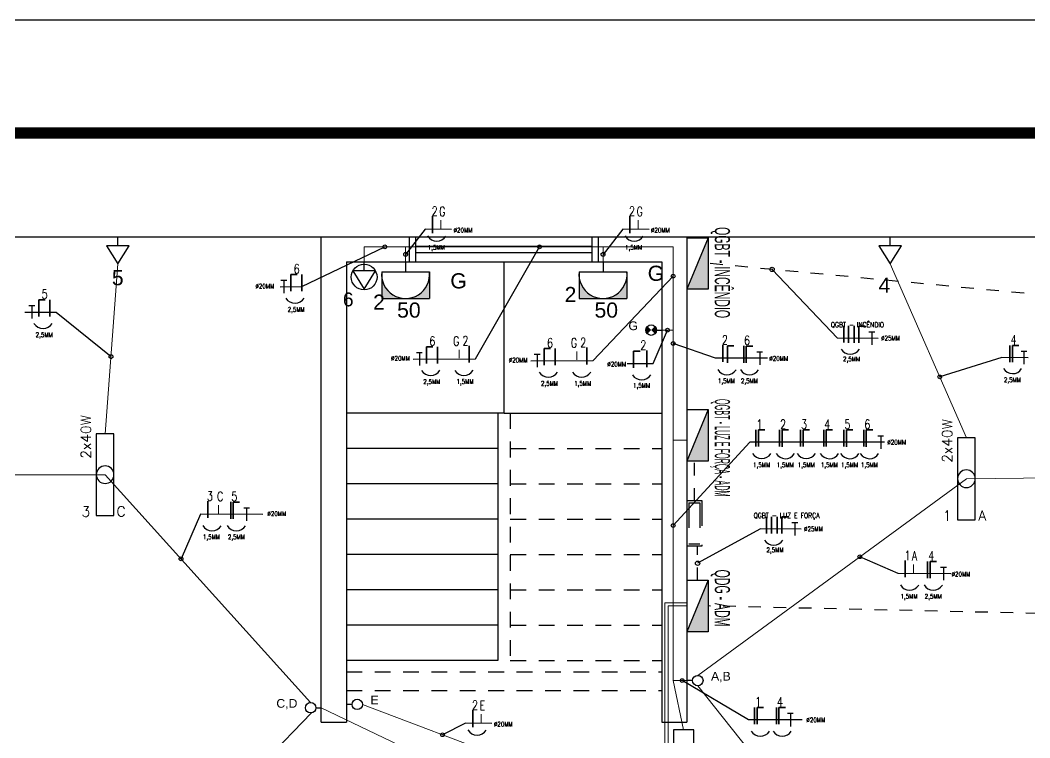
# Model space of a CAD drawing. Header units: metres. Extents: x 2999 to 3164, y 1641 to 1678.
# Drawn here: x 3008.13 to 3016.14, y 1672.48 to 1678.17 of the extents above; entities that cross this region are included whole.
import ezdxf
from ezdxf.enums import TextEntityAlignment as Align

# ---------------------------------------------------------------- set-up
doc = ezdxf.new("R2010")
doc.units = ezdxf.units.M
for name, pattern in [('CONTORNO_QUADRO_T', [0.35, 0.2, -0.15]), ('DASHDOT', [1, 0.5, -0.25, 0, -0.25]), ('HIDDEN', [0.375, 0.25, -0.125]), ('HIDDEN2', [0.1875, 0.125, -0.0625])]:
    doc.linetypes.add(name, pattern=pattern)
for name, color, linetype in [('ARQ-FOLHA', 7, 'Continuous'), ('ELETRODUTO EMBUTIDO LAJE PAREDE', 2, 'Continuous'), ('ELETRODUTO EMBUTIDO PISO', 1, 'HIDDEN'), ('ELETRODUTO LUMINÁRIA', 3, 'Continuous'), ('ELETRODUTO TEXTO', 250, 'Continuous'), ('ILUMINACAO', 1, 'Continuous'), ('PAREDE', 4, 'Continuous'), ('PROJECAO', 1, 'HIDDEN2'), ('QUADROS_E_CAIXAS', 7, 'Continuous'), ('VISTA', 251, 'Continuous')]:
    doc.layers.add(name, color=color, linetype=linetype)
doc.layers.add('ELETRODUTOS', color=5, linetype='Continuous', lineweight=20)
doc.layers.add('REDE ELETRICA', color=7, linetype='Continuous', lineweight=9)
doc.styles.add('GYN_Carimbo_Página', font='arial.ttf', dxfattribs={"height": 0.6})
doc.styles.add('GYN_Dispositivos', font='arial.ttf', dxfattribs={"height": 0.2})
doc.styles.add('ROMAND', font='romand__.ttf', dxfattribs={"width": 0.75})
doc.styles.add('ROMANS', font='ROMANS.shx', dxfattribs={"width": 0.8, "height": 0.1})

# ---------------------------------------------------------------- blocks, each defined once
blk = doc.blocks.new('Quadro terminal.')
blk.add_hatch(color=256).paths.add_polyline_path([(-0.34, 0.212), (0.34, -0.071), (0.34, 0.212)])
at = {"ltscale": 0.05}
for p, q in [((-0.34, -0.071), (-0.34, 0.212)), ((-0.34, 0.212), (0.34, 0.212)), ((-0.34, 0.212), (0.34, -0.071)), ((0.34, 0.212), (0.34, -0.071)), ((-0.34, -0.071), (0.34, -0.071))]:
    blk.add_line(p, q, dxfattribs=at)
at = {"layer": 'REDE ELETRICA', "style": 'GYN_Carimbo_Página'}
blk.add_attdef('CM', text='', height=0.2, rotation=360, dxfattribs=at).set_placement((-0.254, 0.238), align=Align.BOTTOM_LEFT)
blk = doc.blocks.new('Lf1x201')
for p, q in [((-325, 70), (325, 70)), ((-325, -70), (-325, 70)), ((-325, 70), (325, 70)), ((325, 70), (325, -70)), ((325, -70), (-325, -70))]:
    blk.add_line(p, q)
blk.add_circle((0, 0), 70)
at = {"style": 'ROMANS', "flags": 8}
for tag, p in [('009', (293.2, 152.5)), ('001', (-316.6, -149.3))]:
    blk.add_attdef(tag, text='', height=80, dxfattribs=at).set_placement(p, align=Align.MIDDLE_CENTER)
blk.add_attdef('020', text='', height=80, dxfattribs=at).set_placement((256.1, -109.1), align=Align.TOP_LEFT)
blk = doc.blocks.new('*U50')
blk.add_line((0, 0.12), (0, 0))
blk.add_circle((0, 0.24), 0.12)
at = {"layer": 'REDE ELETRICA', "style": 'GYN_Carimbo_Página'}
blk.add_attdef('COMANDO', text='', height=0.2, dxfattribs=at).set_placement((0, 0.542), align=Align.MIDDLE_CENTER)
blk = doc.blocks.new('*U67')
for points in [[(0.198, 0.316, -0.383986), (0.483, 0), (0.483, 0.316)], [(0.198, -0.316), (0.483, -0.316), (0.483, 0, -0.383986)]]:
    blk.add_hatch(color=256).paths.add_polyline_path(points)
for p, q in [((0.132, -0.316), (0.132, 0.316)), ((0.132, 0.316), (0.483, 0.316)), ((0.483, -0.316), (0.483, 0.316)), ((0, 0), (0.132, 0)), ((0.132, -0.316), (0.483, -0.316))]:
    blk.add_line(p, q)
blk.add_arc((0.165, 0), 0.318, 264.0243, 95.9757)
blk = doc.blocks.new('*U68')
for p, q in [((0, 0.36), (-0.15, 0.12)), ((0.15, 0.12), (0, 0.36)), ((-0.15, 0.12), (0.15, 0.12)), ((0, 0.12), (0, 0))]:
    blk.add_line(p, q)
blk.add_circle((0, 0.2), 0.17)
at = {"layer": 'REDE ELETRICA', "style": 'GYN_Carimbo_Página'}
blk.add_attdef('CIRCUITO', text='', height=0.2, dxfattribs=at).set_placement((0, 0.542), align=Align.MIDDLE_CENTER)
blk = doc.blocks.new('*U76')
for points in [[(0.085, 0.325, 0.414214), (-0.085, 0.325), (0, 0.24)], [(0, 0.24), (-0.085, 0.155, 0.414214), (0.085, 0.155)]]:
    blk.add_hatch(color=256).paths.add_polyline_path(points)
blk.add_line((0, 0.12), (0, 0))
blk.add_circle((0, 0.24), 0.12)
at = {"layer": 'REDE ELETRICA', "style": 'GYN_Carimbo_Página'}
blk.add_attdef('COMANDO', text='', height=0.2, dxfattribs=at).set_placement((0, 0.542), align=Align.MIDDLE_CENTER)
blk = doc.blocks.new('*U53')
for p, q in [((0, 0.36), (-0.15, 0.12)), ((0.15, 0.12), (0, 0.36)), ((-0.15, 0.12), (0.15, 0.12)), ((0, 0.12), (0, 0))]:
    blk.add_line(p, q)
at = {"layer": 'REDE ELETRICA', "style": 'GYN_Carimbo_Página'}
blk.add_attdef('CIRCUITO', text='', height=0.2, dxfattribs=at).set_placement((0, 0.542), align=Align.MIDDLE_CENTER)
blk = doc.blocks.new('FOLHA A2')
at = {"layer": 'ARQ-FOLHA'}
blk.add_line((594, 0), (0, 0), dxfattribs=at)
at = {"layer": 'ARQ-FOLHA', "const_width": 1}
blk.add_lwpolyline([(25, -410), (584, -410), (584, -10), (25, -10), (25, -410)], dxfattribs=at)

msp = doc.modelspace()

# ---------------------------------------------------------------- linework, layer by layer
for p, q in [((3007.2928, 1676.4508), (3010.5178, 1676.4508)), ((3013.4178, 1676.4508), (3016.6428, 1676.4508)), ((3011.9678, 1675.0508), (3010.7178, 1675.0508)), ((3011.9178, 1675.0508), (3011.9178, 1673.0908)), ((3011.9678, 1675.0508), (3013.2178, 1675.0508)), ((3011.9178, 1674.7708), (3010.7178, 1674.7708)), ((3011.9178, 1674.4908), (3010.7178, 1674.4908)), ((3011.9178, 1674.2108), (3010.7178, 1674.2108)), ((3011.9178, 1673.9308), (3010.7178, 1673.9308)), ((3011.9178, 1673.6508), (3010.7178, 1673.6508)), ((3011.9178, 1673.3708), (3010.7178, 1673.3708)), ((3011.9178, 1673.0908), (3010.7178, 1673.0908))]:
    msp.add_line(p, q)
at = {"linetype": 'Continuous'}
msp.add_line((3011.9678, 1675.0508), (3011.9678, 1676.2508), dxfattribs=at)
at = {"layer": 'ELETRODUTO EMBUTIDO LAJE PAREDE', "linetype": 'DASHDOT', "ltscale": 0.005}
for p, q in [((3013.4772, 1674.3573), (3013.4772, 1674.671)), ((3013.5024, 1673.7265), (3013.5024, 1673.996))]:
    msp.add_line(p, q, dxfattribs=at)
at = {"layer": 'ELETRODUTO EMBUTIDO PISO', "ltscale": 0.005}
for p, q in [((3019.0776, 1675.7196), (3013.5871, 1676.2386)), ((3017.604, 1673.431), (3013.5871, 1673.5223))]:
    msp.add_line(p, q, dxfattribs=at)
at = {"layer": 'ELETRODUTO LUMINÁRIA'}
msp.add_lwpolyline([(3013.3116, 1672.3798), (3013.4716, 1672.3798), (3013.4716, 1672.5398), (3013.3116, 1672.5398)], close=True, dxfattribs=at)
at = {"layer": 'ELETRODUTO TEXTO', "linetype": 'Continuous', "ltscale": 0.005}
for p, q in [((3011.3435, 1676.5094), (3011.1876, 1676.3105)), ((3012.9086, 1676.5094), (3012.7527, 1676.3105)), ((3010.3651, 1676.0544), (3011.0232, 1676.3701)), ((3011.7404, 1675.482), (3012.2484, 1676.3701)), ((3014.6113, 1675.6463), (3014.0929, 1676.1908)), ((3012.6736, 1675.468), (3013.3092, 1676.1382)), ((3008.4163, 1675.8534), (3008.8518, 1675.4994)), ((3013.1504, 1675.4463), (3013.2635, 1675.7094)), ((3013.6444, 1675.4873), (3013.3092, 1675.6039)), ((3015.9159, 1675.4916), (3015.4226, 1675.3385)), ((3013.9176, 1674.8214), (3013.3092, 1674.1598)), ((3009.562, 1674.2501), (3009.407, 1673.8961)), ((3014.0002, 1674.1336), (3013.5024, 1673.8613)), ((3015.0918, 1673.7793), (3014.7881, 1673.9123)), ((3013.907, 1672.6199), (3013.3799, 1672.9303)), ((3011.6632, 1672.592), (3011.4798, 1672.5008))]:
    msp.add_line(p, q, dxfattribs=at)
at = {"layer": 'ELETRODUTO TEXTO', "linetype": 'Continuous'}
for p, q in [((3011.5524, 1676.5085), (3011.3435, 1676.5094)), ((3013.1174, 1676.5085), (3012.9086, 1676.5094)), ((3010.1929, 1676.0539), (3010.3651, 1676.0544)), ((3008.1697, 1675.8526), (3008.4166, 1675.8534)), ((3014.9353, 1675.6442), (3014.6113, 1675.6463)), ((3011.2468, 1675.4803), (3011.7407, 1675.482)), ((3014.0571, 1675.486), (3013.6441, 1675.4873)), ((3016.1248, 1675.4907), (3015.9159, 1675.4916)), ((3012.18, 1675.4664), (3012.6738, 1675.468)), ((3012.9442, 1675.4456), (3013.1507, 1675.4463)), ((3014.9853, 1674.8205), (3013.9176, 1674.8214)), ((3010.0556, 1674.2484), (3009.5617, 1674.2501)), ((3014.3241, 1674.1315), (3014.0002, 1674.1336)), ((3015.5095, 1673.7777), (3015.0918, 1673.7793)), ((3011.872, 1672.5912), (3011.6632, 1672.592)), ((3014.3314, 1672.6191), (3013.907, 1672.6199))]:
    msp.add_line(p, q, dxfattribs=at)
at = {"layer": 'ELETRODUTO TEXTO', "linetype": 'Continuous', "ltscale": 0.005}
for centre, radius in [((3011.0232, 1676.3701), 0.0149), ((3012.2484, 1676.3701), 0.0149), ((3011.1876, 1676.3105), 0.0149), ((3012.7527, 1676.3105), 0.0149), ((3014.0929, 1676.1908), 0.017), ((3013.3092, 1676.1382), 0.0149), ((3013.2635, 1675.7094), 0.0149), ((3013.3092, 1675.6039), 0.0149), ((3008.8518, 1675.4994), 0.0149), ((3015.4226, 1675.3385), 0.0149), ((3013.3092, 1674.1598), 0.0149), ((3009.407, 1673.8961), 0.0149), ((3013.5024, 1673.8613), 0.017), ((3014.7881, 1673.9123), 0.0149), ((3013.3799, 1672.9303), 0.0149), ((3011.4798, 1672.5008), 0.0149)]:
    msp.add_circle(centre, radius, dxfattribs=at)
at = {"layer": 'ELETRODUTO TEXTO'}
for centre, start, end in [((3011.4351, 1676.5), 210.9889, 328.08064), ((3013.0001, 1676.5), 210.9889, 328.08064), ((3010.3106, 1676.0072), 211.91936, 329.0111), ((3008.3128, 1675.8071), 211.91936, 329.0111), ((3014.7133, 1675.6028), 210.9889, 328.08064), ((3011.3861, 1675.4347), 211.91936, 329.0111), ((3011.6492, 1675.435), 211.91936, 329.0111), ((3013.7356, 1675.4404), 210.9889, 328.08064), ((3013.9142, 1675.4404), 210.9889, 328.08064), ((3015.9995, 1675.4492), 210.9889, 328.08064), ((3012.3192, 1675.4208), 211.91936, 329.0111), ((3012.5823, 1675.4211), 211.91936, 329.0111), ((3013.0592, 1675.3994), 211.91936, 329.0111), ((3014.0109, 1674.7752), 210.9889, 328.08064), ((3014.1981, 1674.775), 210.9889, 328.08064), ((3014.3643, 1674.7752), 210.9889, 328.08064), ((3014.5479, 1674.775), 210.9889, 328.08064), ((3014.7083, 1674.7749), 210.9889, 328.08064), ((3014.8654, 1674.7748), 210.9889, 328.08064), ((3009.6532, 1674.2032), 210.9889, 328.08064), ((3009.8464, 1674.2031), 210.9889, 328.08064), ((3014.1061, 1674.0885), 210.9889, 328.08064), ((3015.1834, 1673.7324), 210.9889, 328.08064), ((3015.3714, 1673.7324), 210.9889, 328.08064), ((3011.7547, 1672.5826), 210.9889, 328.08064), ((3014.0002, 1672.5737), 210.9889, 328.08064), ((3014.1735, 1672.5734), 210.9889, 328.08064)]:
    msp.add_arc(centre, 0.0848, start, end, dxfattribs=at)
at = {"layer": 'ELETRODUTOS', "ltscale": 0.005}
for p, q in [((3011.1876, 1676.3701), (3010.8588, 1676.3701)), ((3010.8588, 1676.2508), (3010.8588, 1676.3701)), ((3013.3092, 1676.3701), (3011.1876, 1676.3701)), ((3011.1876, 1676.2508), (3011.1876, 1676.3701)), ((3012.7527, 1676.2508), (3012.7527, 1676.3701)), ((3013.3092, 1674.8377), (3013.3092, 1676.3701)), ((3008.8053, 1674.8883), (3008.9053, 1676.2348)), ((3015.0303, 1676.2348), (3015.6335, 1674.8565)), ((3013.2178, 1675.7094), (3013.3092, 1675.7094)), ((3013.4178, 1674.8377), (3013.3092, 1674.8377)), ((3013.3092, 1674.8377), (3013.3092, 1672.9303)), ((3008.8053, 1674.5633), (3005.4803, 1674.5633)), ((3010.4345, 1672.7567), (3008.8053, 1674.5633)), ((3013.5042, 1672.972), (3015.6335, 1674.5315)), ((3015.6335, 1674.5315), (3018.4553, 1674.5633)), ((3013.4178, 1673.5468), (3013.2422, 1673.5468)), ((3013.2422, 1673.5468), (3013.2426, 1670.3252)), ((3013.4178, 1673.5223), (3013.2692, 1673.5223)), ((3013.2692, 1673.5223), (3013.2692, 1670.2904)), ((3013.3092, 1672.9303), (3013.3916, 1672.5398)), ((3013.4209, 1672.9303), (3013.3092, 1672.9303)), ((3013.5042, 1672.8887), (3014.9441, 1671.083)), ((3010.4406, 1672.6738), (3008.9465, 1671.1327)), ((3011.8461, 1672.08), (3010.5178, 1672.715)), ((3011.9913, 1672.3066), (3010.8459, 1672.7415))]:
    msp.add_line(p, q, dxfattribs=at)
at = {"layer": 'PAREDE'}
for p, q in [((3010.5178, 1672.6008), (3010.5178, 1676.4508)), ((3010.5178, 1676.4508), (3011.2178, 1676.4508)), ((3011.2178, 1676.2508), (3011.2178, 1676.4508)), ((3012.7178, 1676.4508), (3013.4178, 1676.4508)), ((3012.7178, 1676.2508), (3012.7178, 1676.4508)), ((3010.7178, 1676.2508), (3011.2178, 1676.2508)), ((3012.7178, 1676.2508), (3013.2178, 1676.2508))]:
    msp.add_line(p, q, dxfattribs=at)
at = {"layer": 'PAREDE', "linetype": 'Continuous'}
for p, q in [((3013.4178, 1676.4508), (3013.4178, 1672.6008)), ((3010.7178, 1676.2508), (3010.7178, 1672.6008)), ((3013.2178, 1676.2508), (3013.2178, 1672.6008)), ((3010.5178, 1672.6008), (3010.7178, 1672.6008)), ((3013.2178, 1672.6008), (3013.4178, 1672.6008))]:
    msp.add_line(p, q, dxfattribs=at)
at = {"layer": 'PROJECAO'}
for p, q in [((3012.0178, 1675.0508), (3012.0178, 1673.0908)), ((3012.0178, 1674.7708), (3013.2178, 1674.7708)), ((3012.0178, 1674.4908), (3013.2178, 1674.4908)), ((3012.0178, 1674.2108), (3013.2178, 1674.2108)), ((3012.0178, 1673.9308), (3013.2178, 1673.9308)), ((3012.0178, 1673.6508), (3013.2178, 1673.6508)), ((3012.0178, 1673.3708), (3013.2178, 1673.3708)), ((3012.0178, 1673.0908), (3013.2178, 1673.0908)), ((3010.7178, 1673.0008), (3013.2178, 1673.0008)), ((3010.7178, 1672.8508), (3013.2178, 1672.8508))]:
    msp.add_line(p, q, dxfattribs=at)
at = {"layer": 'QUADROS_E_CAIXAS', "linetype": 'CONTORNO_QUADRO_T'}
for p, q in [((3013.4178, 1674.3573), (3013.4178, 1673.996)), ((3013.4178, 1674.3573), (3013.5366, 1674.3573)), ((3013.5366, 1674.3573), (3013.5366, 1673.996)), ((3013.4342, 1674.3409), (3013.4342, 1674.0125)), ((3013.4342, 1674.3409), (3013.5201, 1674.3409)), ((3013.5201, 1674.3409), (3013.5201, 1674.0125)), ((3013.5366, 1673.996), (3013.4178, 1673.996)), ((3013.5201, 1674.0125), (3013.4342, 1674.0125))]:
    msp.add_line(p, q, dxfattribs=at)
at = {"layer": 'VISTA'}
for p, q in [((3011.2178, 1676.4508), (3012.7178, 1676.4508)), ((3011.2678, 1676.2508), (3011.2678, 1676.4508)), ((3012.6678, 1676.2508), (3012.6678, 1676.4508)), ((3011.2678, 1676.3758), (3012.6678, 1676.3758)), ((3011.2678, 1676.3258), (3012.6678, 1676.3258)), ((3011.2178, 1676.2508), (3012.7178, 1676.2508))]:
    msp.add_line(p, q, dxfattribs=at)

# ---------------------------------------------------------------- block references
at = {"layer": 'ARQ-FOLHA', "xscale": 0.08952391981061225, "yscale": 0.08952391981061225, "zscale": 0.08952391981061225}
msp.add_blockref('FOLHA A2', (2999.0933, 1678.1676), dxfattribs=at)
at = {"layer": 'ELETRODUTO LUMINÁRIA'}
ref = msp.add_blockref('Quadro terminal.', (3013.4601, 1676.2386), dxfattribs=dict(at, xscale=0.6000000000000001, yscale=0.6000000000000001, zscale=0.6000000000000001, rotation=270))
ref.add_attrib('CM', 'QGBT - INCÊNDIO', dxfattribs={"layer": 'REDE ELETRICA', "height": 0.12, "rotation": 270, "style": 'GYN_Carimbo_Página', "width": 0.5}).set_placement((3013.6032, 1676.5268), align=Align.BOTTOM_LEFT)
ref = msp.add_blockref('*U53', (3008.9053, 1676.4508), dxfattribs=dict(at, xscale=0.6000000000000001, yscale=0.6000000000000001, zscale=0.6000000000000001, rotation=180))
ref.add_attrib('CIRCUITO', '5', dxfattribs={"layer": 'REDE ELETRICA', "height": 0.12, "style": 'GYN_Carimbo_Página'}).set_placement((3008.9053, 1676.1255), align=Align.MIDDLE_CENTER)
ref = msp.add_blockref('*U53', (3015.0303, 1676.4508), dxfattribs=dict(at, xscale=0.6000000000000001, yscale=0.6000000000000001, zscale=0.6000000000000001, rotation=180))
ref.add_attrib('CIRCUITO', '4', dxfattribs={"layer": 'REDE ELETRICA', "height": 0.12, "style": 'GYN_Carimbo_Página'}).set_placement((3015.0303, 1676.1255), align=Align.TOP_RIGHT)
ref = msp.add_blockref('*U68', (3010.8588, 1676.2508), dxfattribs=dict(at, xscale=0.6000000000000001, yscale=0.6000000000000001, zscale=0.6000000000000001, rotation=180))
ref.add_attrib('CIRCUITO', '6', dxfattribs={"layer": 'REDE ELETRICA', "height": 0.1092, "style": 'GYN_Carimbo_Página'}).set_placement((3010.775, 1675.8655), align=Align.BOTTOM_RIGHT)
ref = msp.add_blockref('*U67', (3011.1876, 1676.2508), dxfattribs=dict(at, xscale=0.5999996999998075, yscale=0.5999996999998075, zscale=0.5999996999998075, rotation=270))
ref.add_attrib('P', '50', dxfattribs={"layer": '0', "color": 7, "height": 0.12, "style": 'GYN_Dispositivos'}).set_placement((3011.2135, 1675.8688), align=Align.MIDDLE)
ref.add_attrib('CI', '2', dxfattribs={"layer": '0', "color": 7, "height": 0.12, "style": 'GYN_Dispositivos'}).set_placement((3010.9765, 1675.9919), align=Align.TOP_CENTER)
ref.add_attrib('CM', 'G', dxfattribs={"layer": '0', "color": 7, "height": 0.12, "style": 'GYN_Dispositivos'}).set_placement((3011.6723, 1676.1606), align=Align.TOP_RIGHT)
ref = msp.add_blockref('*U67', (3012.7527, 1676.2508), dxfattribs=dict(at, xscale=0.5999996999998075, yscale=0.5999996999998075, zscale=0.5999996999998075, rotation=270))
ref.add_attrib('P', '50', dxfattribs={"layer": '0', "color": 7, "height": 0.12, "style": 'GYN_Dispositivos'}).set_placement((3012.7785, 1675.8688), align=Align.MIDDLE)
ref.add_attrib('CI', '2', dxfattribs={"layer": '0', "color": 7, "height": 0.12, "style": 'GYN_Dispositivos'}).set_placement((3012.5415, 1675.9919), align=Align.MIDDLE_RIGHT)
ref.add_attrib('CM', 'G', dxfattribs={"layer": '0', "color": 7, "height": 0.12, "style": 'GYN_Dispositivos'}).set_placement((3013.2373, 1676.1606), align=Align.MIDDLE_RIGHT)
ref = msp.add_blockref('*U76', (3013.2178, 1675.7094), dxfattribs=dict(at, xscale=0.3470493322652681, yscale=0.3470493322652681, zscale=0.3470493322652681, rotation=89.99999999999999))
ref.add_attrib('COMANDO', 'G', dxfattribs={"layer": 'REDE ELETRICA', "height": 0.0694, "style": 'GYN_Carimbo_Página'}).set_placement((3013.0297, 1675.7094), align=Align.RIGHT)
ref = msp.add_blockref('Quadro terminal.', (3013.4601, 1674.8752), dxfattribs=dict(at, xscale=0.6000000000000001, yscale=0.6000000000000001, zscale=0.6000000000000001, rotation=270))
ref.add_attrib('CM', 'QGBT - LUZ E FORÇA - ADM', dxfattribs={"layer": 'REDE ELETRICA', "height": 0.12, "rotation": 270, "style": 'GYN_Carimbo_Página', "width": 0.3}).set_placement((3013.6032, 1675.1634), align=Align.BOTTOM_LEFT)
ref = msp.add_blockref('Quadro terminal.', (3013.4601, 1673.5223), dxfattribs=dict(at, xscale=0.6000000000000001, yscale=0.6000000000000001, zscale=0.6000000000000001, rotation=270))
ref.add_attrib('CM', 'QDG - ADM', dxfattribs={"layer": 'REDE ELETRICA', "height": 0.12, "rotation": 270, "style": 'GYN_Carimbo_Página', "width": 0.5}).set_placement((3013.6032, 1673.8106), align=Align.BOTTOM_LEFT)
ref = msp.add_blockref('*U50', (3013.4209, 1672.9303), dxfattribs=dict(at, xscale=0.3470493322652681, yscale=0.3470493322652681, zscale=0.3470493322652681, rotation=270))
ref.add_attrib('COMANDO', 'A,B', (3013.6091, 1672.9303), dxfattribs={"layer": 'REDE ELETRICA', "height": 0.06941, "style": 'GYN_Carimbo_Página'})
ref = msp.add_blockref('*U50', (3010.5178, 1672.715), dxfattribs=dict(at, xscale=0.3470493322652681, yscale=0.3470493322652681, zscale=0.3470493322652681, rotation=89.99999999999999))
ref.add_attrib('COMANDO', 'C,D', dxfattribs={"layer": 'REDE ELETRICA', "height": 0.06941, "style": 'GYN_Carimbo_Página'}).set_placement((3010.3297, 1672.715), align=Align.RIGHT)
ref = msp.add_blockref('*U50', (3010.7209, 1672.7415), dxfattribs=dict(at, xscale=0.3470493322652681, yscale=0.3470493322652681, zscale=0.3470493322652681, rotation=270))
ref.add_attrib('COMANDO', 'E', (3010.9091, 1672.7415), dxfattribs={"layer": 'REDE ELETRICA', "height": 0.0694, "style": 'GYN_Carimbo_Página'})
at = {"layer": 'ILUMINACAO'}
ref = msp.add_blockref('Lf1x201', (3008.8053, 1674.5633), dxfattribs=dict(at, xscale=-0.001000000001113222, yscale=0.001000000536578227, zscale=0.001, rotation=90))
ref.add_attrib('009', '3', dxfattribs={"layer": '0', "height": 0.08, "style": 'ROMANS', "flags": 8}).set_placement((3008.6528, 1674.2701), align=Align.MIDDLE_CENTER)
ref.add_attrib('001', 'C', dxfattribs={"layer": '0', "height": 0.08, "style": 'ROMANS', "flags": 8}).set_placement((3008.9319, 1674.272), align=Align.MIDDLE_CENTER)
ref.add_attrib('020', '2x40W', dxfattribs={"layer": '0', "height": 0.08, "rotation": 90, "style": 'ROMANS', "flags": 8}).set_placement((3008.6128, 1674.6901), align=Align.TOP_LEFT)
ref = msp.add_blockref('Lf1x201', (3015.6335, 1674.5315), dxfattribs=dict(at, xscale=-0.001000000001113222, yscale=0.001000000536578227, zscale=0.001, rotation=90))
ref.add_attrib('009', '1', dxfattribs={"layer": '0', "height": 0.08, "style": 'ROMANS', "flags": 8}).set_placement((3015.481, 1674.2383), align=Align.MIDDLE_CENTER)
ref.add_attrib('001', 'A', dxfattribs={"layer": '0', "height": 0.08, "style": 'ROMANS', "flags": 8}).set_placement((3015.76, 1674.2402), align=Align.MIDDLE_CENTER)
ref.add_attrib('020', '2x40W', dxfattribs={"layer": '0', "height": 0.08, "rotation": 90, "style": 'ROMANS', "flags": 8}).set_placement((3015.441, 1674.6583), align=Align.TOP_LEFT)

# ---------------------------------------------------------------- texts
at = {"layer": 'ELETRODUTO TEXTO', "style": 'ROMAND', "width": 0.75}
for s, height, p in [('2', 0.0737, (3011.394, 1676.5943, -0.1692)), ('G', 0.0737, (3011.4535, 1676.5914, -0.1692)), ('2', 0.0737, (3012.959, 1676.5943, -0.1692)), ('G', 0.0737, (3013.0185, 1676.5914, -0.1692)), ('%%C20MM', 0.03685, (3011.5676, 1676.4727)), ('%%C20MM', 0.03685, (3013.1326, 1676.4727)), ('1,5MM', 0.03685, (3011.3625, 1676.3367)), ('1,5MM', 0.03685, (3012.9275, 1676.3367)), ('6', 0.0737, (3010.3001, 1676.1366)), ('5', 0.0737, (3008.3023, 1675.9364)), ('%%C20MM', 0.03685, (3009.9966, 1676.029)), ('T', 0.1032, (3010.1948, 1675.9705)), ('T', 0.1032, (3008.197, 1675.7703)), ('2,5MM', 0.03685, (3010.252, 1675.8439)), ('QGBT - INCÊNDIO', 0.04, (3014.5587, 1675.7204)), ('2,5MM', 0.03685, (3008.2542, 1675.6437)), ('6', 0.0737, (3011.3756, 1675.5641)), ('G', 0.0737, (3011.5642, 1675.5639, -0.1692)), ('2', 0.0737, (3011.6386, 1675.5669, -0.1692)), ('6', 0.0737, (3012.3087, 1675.5502)), ('G', 0.0737, (3012.4974, 1675.55, -0.1692)), ('2', 0.0737, (3012.5718, 1675.5529, -0.1692)), ('2', 0.0737, (3013.6949, 1675.5723, -0.1692)), ('6', 0.0737, (3013.8702, 1675.5697)), ('T', 0.1032, (3014.8581, 1675.5621)), ('%%C25MM', 0.03685, (3014.9573, 1675.6162)), ('4', 0.0737, (3015.9831, 1675.5746)), ('2', 0.0737, (3013.0486, 1675.5312, -0.1692)), ('%%C20MM', 0.03685, (3011.0721, 1675.4565)), ('T', 0.1032, (3011.2703, 1675.398)), ('%%C20MM', 0.03685, (3012.0052, 1675.4426)), ('T', 0.1032, (3012.2034, 1675.384)), ('T', 0.1032, (3013.9682, 1675.4036)), ('%%C20MM', 0.03685, (3014.071, 1675.4551)), ('2,5MM', 0.03685, (3014.6557, 1675.4512)), ('T', 0.1032, (3016.0639, 1675.4086)), ('%%C20MM', 0.03685, (3012.7869, 1675.4105)), ('2,5MM', 0.03685, (3011.3275, 1675.2714)), ('1,5MM', 0.03685, (3011.5906, 1675.2717)), ('1,5MM', 0.03685, (3013.663, 1675.2771)), ('2,5MM', 0.03685, (3013.8459, 1675.2771)), ('2,5MM', 0.03685, (3015.9311, 1675.2859)), ('2,5MM', 0.03685, (3012.2606, 1675.2575)), ('1,5MM', 0.03685, (3012.5237, 1675.2578)), ('1,5MM', 0.03685, (3012.9909, 1675.2415)), ('1', 0.0737, (3013.9698, 1674.9045)), ('2', 0.0737, (3014.157, 1674.9043)), ('3', 0.0737, (3014.3232, 1674.9045)), ('4', 0.0737, (3014.5068, 1674.9044)), ('5', 0.0737, (3014.6672, 1674.9042)), ('6', 0.0737, (3014.8243, 1674.9041)), ('T', 0.1032, (3014.9278, 1674.7376)), ('%%C20MM', 0.03685, (3015.0065, 1674.7908)), ('1,5MM', 0.03685, (3013.9425, 1674.6119)), ('1,5MM', 0.03685, (3014.1297, 1674.6116)), ('1,5MM', 0.03685, (3014.2959, 1674.6119)), ('1,5MM', 0.03685, (3014.4795, 1674.6117)), ('1,5MM', 0.03685, (3014.64, 1674.6116)), ('1,5MM', 0.03685, (3014.7971, 1674.6115)), ('3', 0.0737, (3009.6122, 1674.335, -0.1692)), ('C', 0.0737, (3009.6928, 1674.332, -0.1692)), ('5', 0.0737, (3009.8053, 1674.3324)), ('T', 0.1032, (3009.9004, 1674.1663)), ('%%C20MM', 0.03685, (3010.0917, 1674.2246)), ('QGBT - LUZ E FORÇA', 0.04, (3013.9475, 1674.2077)), ('T', 0.1032, (3014.247, 1674.0495)), ('%%C25MM', 0.03685, (3014.3462, 1674.1035)), ('1,5MM', 0.03685, (3009.5807, 1674.0398)), ('2,5MM', 0.03685, (3009.778, 1674.0398)), ('2,5MM', 0.03685, (3014.0485, 1673.9369)), ('1', 0.0737, (3015.1423, 1673.8642, -0.1692)), ('A', 0.0737, (3015.2018, 1673.8613, -0.1692)), ('4', 0.0737, (3015.3303, 1673.8617)), ('T', 0.1032, (3015.4254, 1673.6956)), ('%%C20MM', 0.03685, (3015.5158, 1673.7448)), ('1,5MM', 0.03685, (3015.1108, 1673.5691)), ('2,5MM', 0.03685, (3015.303, 1673.5691)), ('2', 0.0737, (3011.7137, 1672.6769, -0.1692)), ('E', 0.0737, (3011.7732, 1672.674, -0.1692)), ('1', 0.0737, (3013.9591, 1672.703)), ('4', 0.0737, (3014.1324, 1672.7027)), ('T', 0.1032, (3014.2115, 1672.5366)), ('%%C20MM', 0.03685, (3011.8872, 1672.5553)), ('%%C20MM', 0.03685, (3014.3647, 1672.5885))]:
    msp.add_text(s, height=height, dxfattribs=at).set_placement(p, align=Align.BOTTOM_LEFT)
for height, p in [(0.1327, (3011.4183, 1676.652)), (0.1327, (3012.9833, 1676.652)), (0.0663, (3011.4745, 1676.6017, -0.1692)), (0.0663, (3013.0395, 1676.6017, -0.1692)), (0.1327, (3010.3815, 1676.1907)), (0.1327, (3008.3837, 1675.9905)), (0.1327, (3014.6781, 1675.7828)), (0.1327, (3014.7171, 1675.7826)), (0.1327, (3014.761, 1675.7824)), (0.1327, (3011.457, 1675.6182)), (0.0663, (3011.6217, 1675.5742, -0.1692)), (0.1327, (3011.7085, 1675.6246)), (0.1327, (3012.3902, 1675.6043)), (0.1327, (3012.6417, 1675.6107)), (0.1327, (3013.1185, 1675.589)), (0.1327, (3013.7189, 1675.63)), (0.1327, (3013.8859, 1675.6239)), (0.1327, (3015.9959, 1675.6288)), (0.0663, (3012.5548, 1675.5603, -0.1692)), (0.1327, (3013.9826, 1674.9586)), (0.1327, (3014.1697, 1674.9584)), (0.1327, (3014.336, 1674.9586)), (0.1327, (3014.5196, 1674.9585)), (0.1327, (3014.68, 1674.9584)), (0.1327, (3014.8371, 1674.9583)), (0.1327, (3009.6365, 1674.3928)), (0.0663, (3009.7138, 1674.3423, -0.1692)), (0.1327, (3009.8181, 1674.3866)), (0.1327, (3014.067, 1674.2701)), (0.1327, (3014.106, 1674.2699)), (0.1327, (3014.1498, 1674.2697)), (0.1327, (3015.1666, 1673.922)), (0.1327, (3015.3431, 1673.9159)), (0.0663, (3015.2228, 1673.8716, -0.1692)), (0.1327, (3011.738, 1672.7346)), (0.1327, (3013.9719, 1672.7572)), (0.1327, (3014.1451, 1672.7568)), (0.0663, (3011.7941, 1672.6843, -0.1692))]:
    msp.add_text('I', height=height, rotation=180, dxfattribs=at).set_placement(p, align=Align.BOTTOM_LEFT)
at = {"layer": 'ELETRODUTO TEXTO', "style": 'ROMAND', "text_generation_flag": 2, "width": 0.75}
for p in [(3010.2598, 1676.1902), (3008.262, 1675.9901), (3014.7633, 1675.7819), (3011.3353, 1675.6177), (3012.2685, 1675.6038), (3013.7226, 1675.6237), (3013.8714, 1675.6234), (3015.9814, 1675.6283), (3012.9786, 1675.5827), (3013.9681, 1674.9582), (3014.1552, 1674.9579), (3014.3215, 1674.9582), (3014.5051, 1674.958), (3014.6655, 1674.9579), (3014.8226, 1674.9578), (3009.8036, 1674.3861), (3014.1521, 1674.2692), (3015.3286, 1673.9154), (3013.9574, 1672.7567), (3014.1307, 1672.7564)]:
    msp.add_text('L', height=0.1327, rotation=180, dxfattribs=at).set_placement(p, align=Align.BOTTOM_LEFT)

doc.saveas('drawing.dxf')
